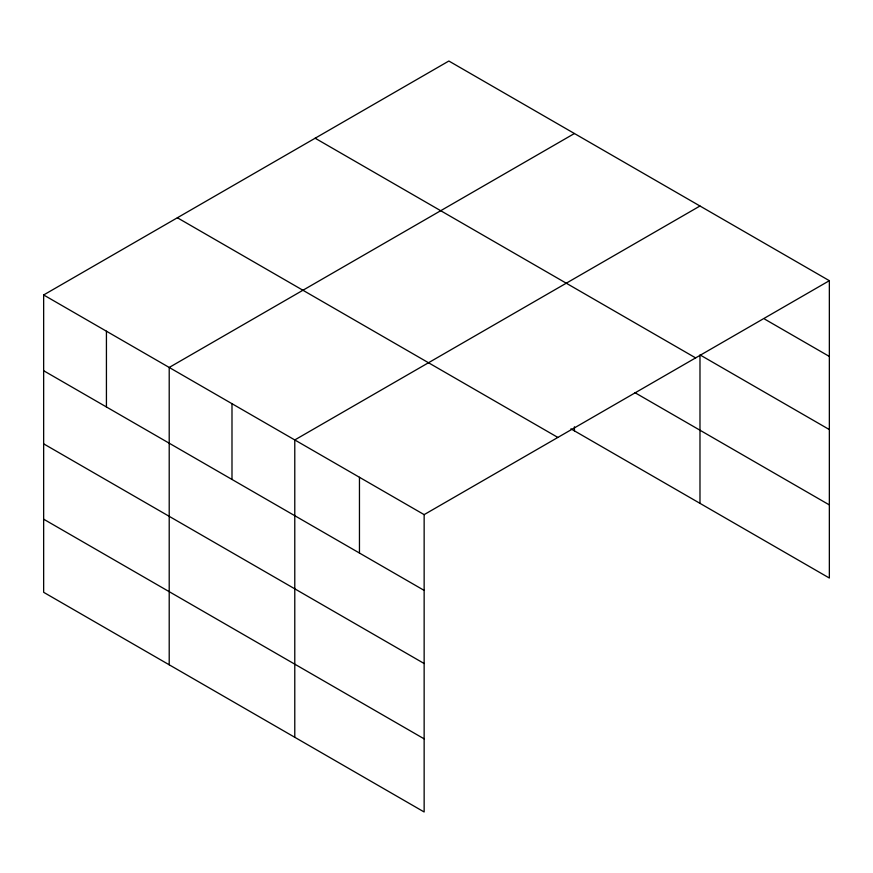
<?xml version="1.0" encoding="UTF-8"?>
<svg xmlns="http://www.w3.org/2000/svg" width="873" height="873" viewBox="0 0 873 873"><rect width="100%" height="100%" fill="white"/><g stroke="black" fill="none" stroke-linecap="round" stroke-linejoin="round"><path stroke-width="1.31" d="M43.65 294.965L424.147 514.634L424.147 811.977L43.65 592.309L43.65 294.965L448.853 61.023L829.35 280.691L829.35 578.035L570.931 428.839M574.423 133.514L169.209 367.457L169.209 664.8M699.982 206.006L294.779 439.948L294.779 737.292M424.147 514.634L829.35 280.691M764.661 319.103L829.35 356.446M829.35 429.571L699.982 354.885L699.982 503.35M315.142 138.218L695.628 357.897M634.878 392.632L829.35 504.91M177.372 217.759L557.858 437.438M43.65 370.719L424.147 590.388M43.65 443.844L424.147 663.513M43.65 519.184L424.147 738.853M574.423 426.788L574.423 430.858M359.458 477.291L359.458 553.046M231.989 403.697L231.989 479.452M106.43 331.205L106.43 406.96"/></g></svg>
